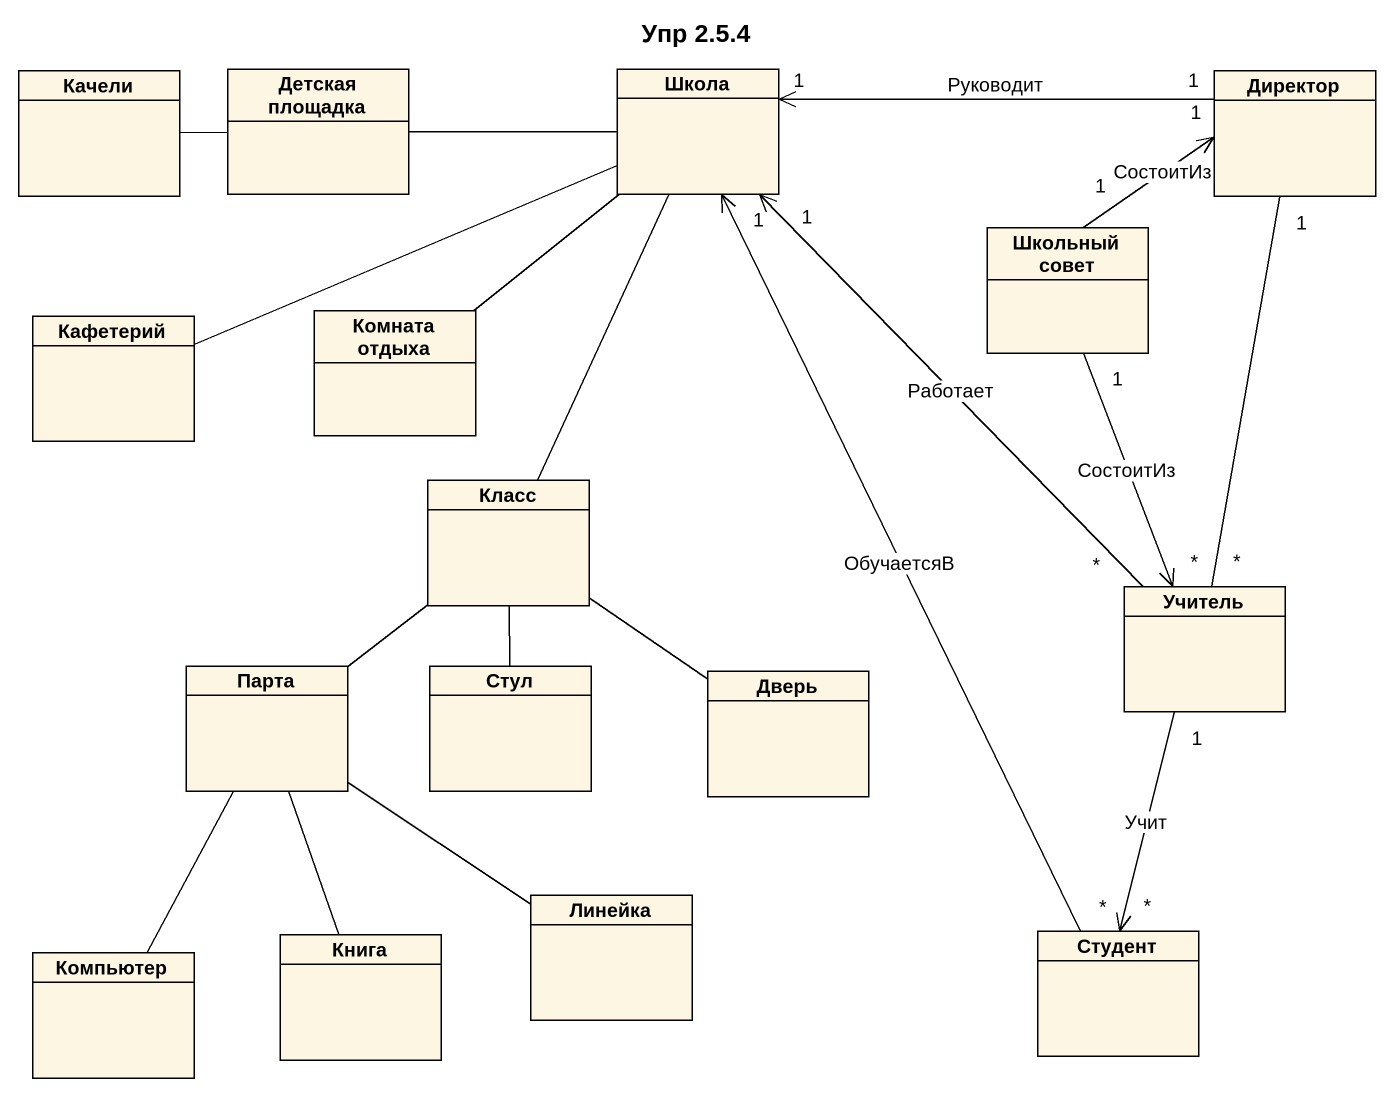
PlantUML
@startuml
title Упр 2.5.4
hide circle
hide empty members
class Качели
class "Детская площадка" as Детская_площадка
class Школа
class Директор
class "Школьный совет" as Школьный_совет
class Кафетерий
class "Комната отдыха" as Комната_отдыха
class Класс
class Учитель
class Парта
class Стул
class Дверь
class Линейка
class Компьютер
class Книга
class Студент
Детская_площадка -left- Качели
Школа -left- Детская_площадка
Школа -left- Кафетерий
Школа -- Комната_отдыха
Школа -- Класс
Директор "1" -left-> "1" Школа : Руководит
Директор "1" <-- "1" Школьный_совет : СостоитИз
Класс -- Парта
Класс -- Стул
Класс -- Дверь
Учитель "*" -up-> "1" Школа : Работает
Учитель "*" -up- "1" Директор
Учитель "*" <-up- "1" Школьный_совет : СостоитИз
Учитель "1" --> "*" Студент : Учит
Парта -- Линейка
Парта -- Компьютер
Парта -- Книга
Студент "*" -up-> "1" Школа : ОбучаетсяВ
@enduml
